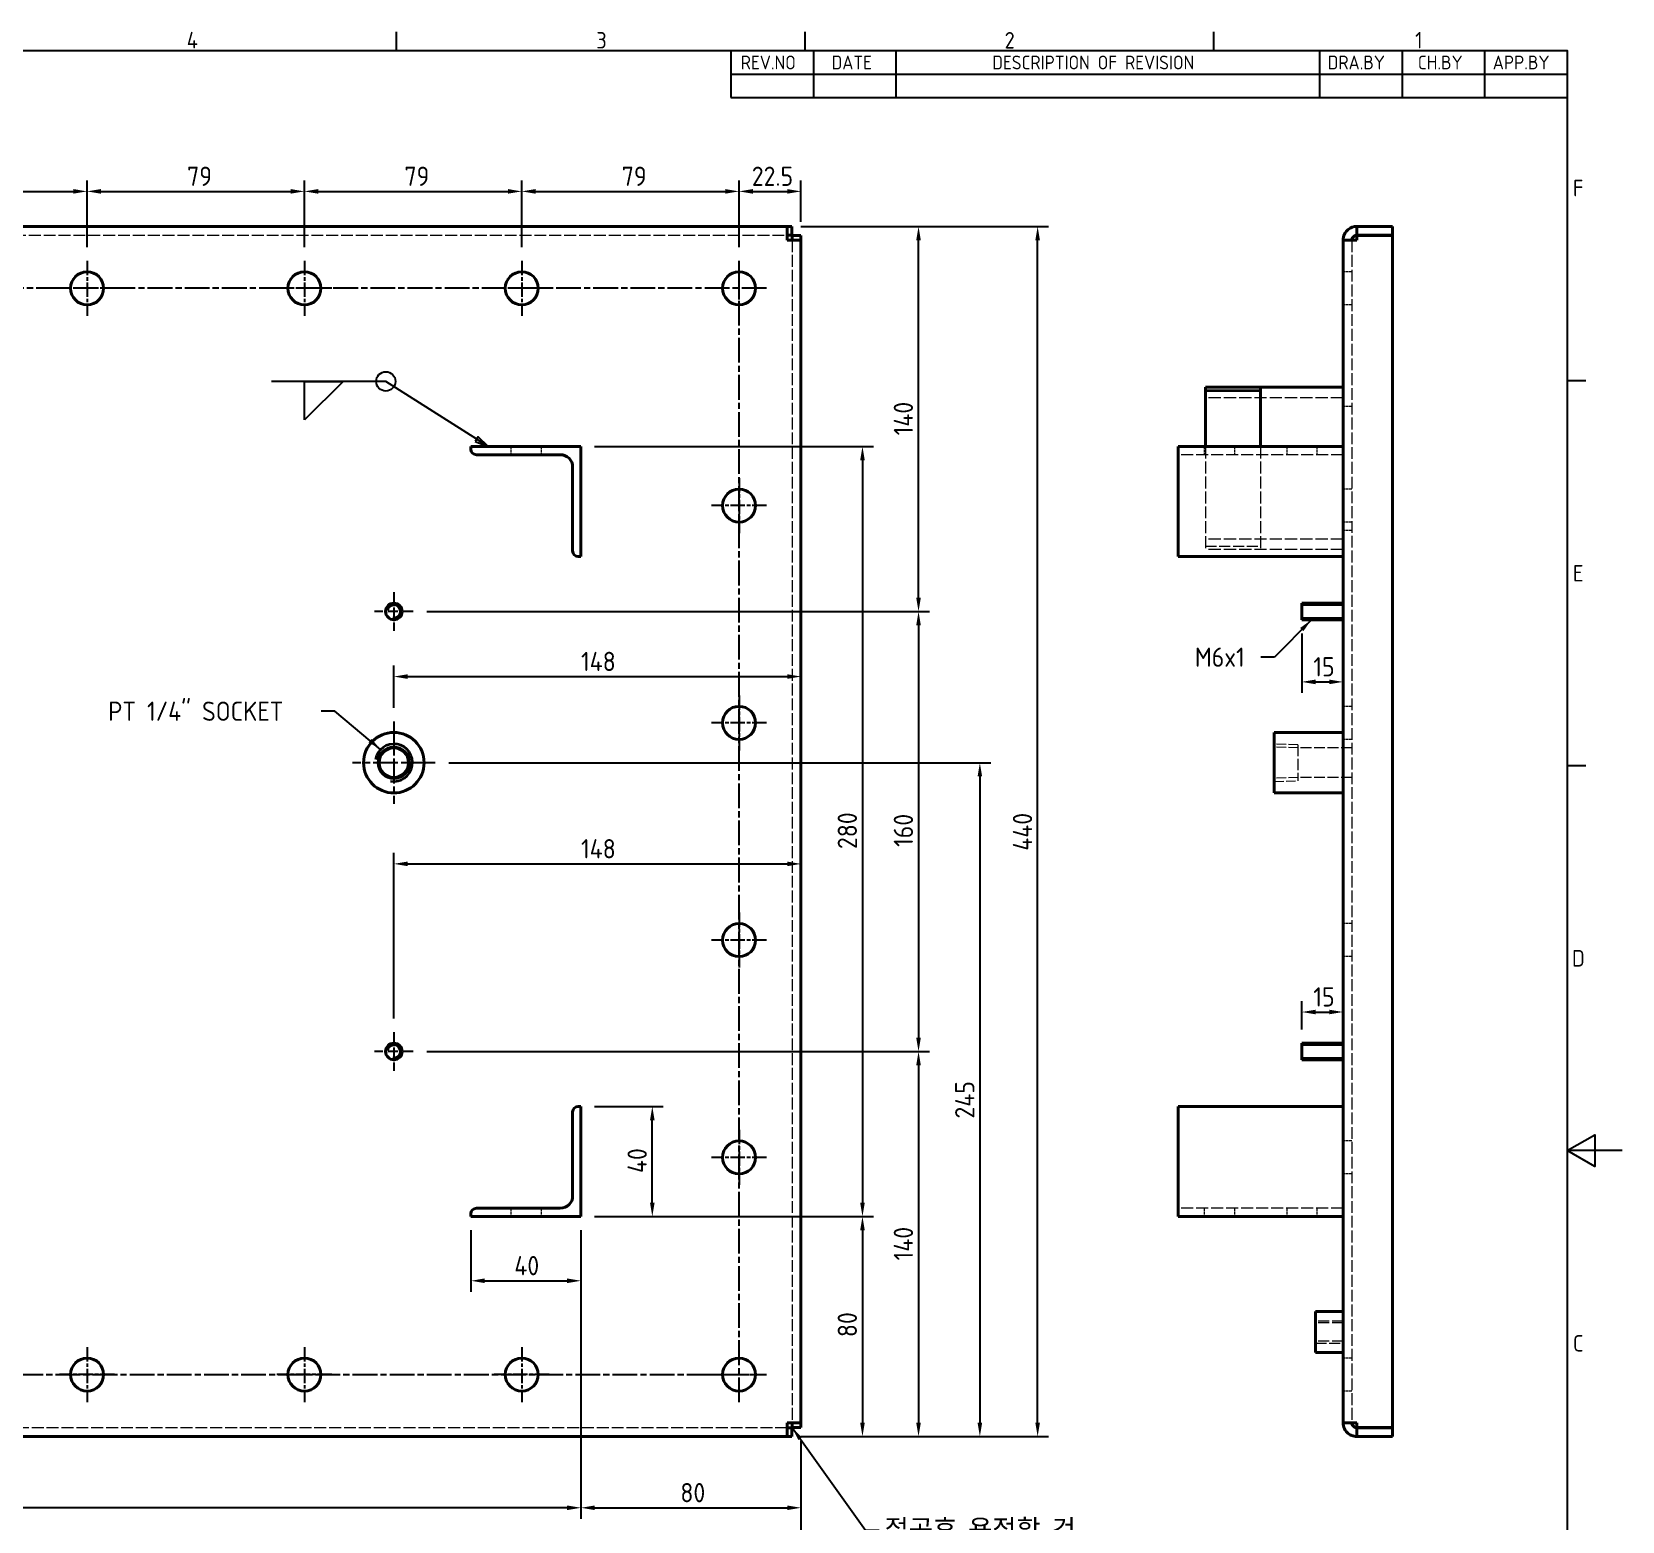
# Model space of a CAD drawing. Header units: millimetres. Extents: x 0 to 1188, y 0 to 840.
# Drawn here: x 610 to 1188, y 285 to 827 of the extents above; entities that cross this region are included whole.
import ezdxf

# ---------------------------------------------------------------- set-up
doc = ezdxf.new("R2010")
doc.units = ezdxf.units.MM
doc.header["$LTSCALE"] = 2
doc.linetypes.add('CHAIN', pattern=[0.3543, 0.2362, -0.0295, 0.0591, -0.0295])
doc.linetypes.add('DASHED', pattern=[0.2067, 0.1654, -0.0413])
doc.layers.get('0').update_dxf_attribs({"color": 3, "lineweight": 25})
for name, color, linetype, lineweight in [('가려진 것(ISO)', 2, 'DASHED', 18), ('가시적인 것(ISO)', 3, 'Continuous', 40), ('가시적인 좁은 것(ISO)', 3, 'Continuous', 35), ('경계(ISO)', 7, 'Continuous', 25), ('기호(ISO)', 5, 'Continuous', 25), ('중심 표식(ISO)', 1, 'Continuous', 25), ('중심선(ISO)', 1, 'Continuous', 25), ('치수(ISO)', 2, 'Continuous', 25)]:
    doc.layers.add(name, color=color, linetype=linetype, lineweight=lineweight)
doc.styles.add('ISO Proportiona M2B', font='isocp.shx')
doc.styles.add('문자 텍스트_M2B', font='isocp.shx')
doc.styles.add('치수 텍스트_PSTEK_POSCO', font='isocp.shx')
doc.dimstyles.new('치수_PSTEK_POSCO', dxfattribs={"dimscale": 2, "dimtxt": 3.5, "dimasz": 2.5, "dimexe": 2, "dimexo": 2.5, "dimgap": 1, "dimtad": 1, "dimrnd": 1e-08, "dimdsep": 46, "dimtxsty": '치수 텍스트_PSTEK_POSCO', "dimcen": 0.09, "dimdle": 10, "dimclrd": 7, "dimclre": 7, "dimclrt": 2, "dimadec": 1, "dimazin": 2, "dimtfac": 1, "dimtmove": 0, "dimatfit": 3, "dimfxl": 0, "dimtolj": 1, "dimlwd": -1, "dimlwe": -1, "dimarcsym": 0})
doc.dimstyles.new('치수_PSTEK_POSCO$7', dxfattribs={"dimscale": 2, "dimtxt": 3.5, "dimasz": 2.5, "dimexe": 2, "dimexo": 2.5, "dimgap": 1, "dimtad": 1, "dimrnd": 1e-08, "dimdsep": 46, "dimtxsty": '치수 텍스트_PSTEK_POSCO', "dimcen": 0.09, "dimdle": 10, "dimclrd": 7, "dimclre": 7, "dimclrt": 2, "dimadec": 1, "dimazin": 2, "dimtfac": 1, "dimtmove": 0, "dimatfit": 3, "dimfxl": 0, "dimtolj": 1, "dimlwd": -1, "dimlwe": -1, "dimarcsym": 0})

# ---------------------------------------------------------------- blocks, each defined once
blk = doc.blocks.new('경계 Default Border')
at = {"layer": '경계(ISO)'}
for p, q in [((371.25, 410), (371.25, 413.4)), ((445.5, 410), (445.5, 413.4)), ((519.75, 410), (519.75, 413.4)), ((584, 350), (587.4, 350)), ((584, 280), (587.4, 280))]:
    blk.add_line(p, q, dxfattribs=at)
at = {"layer": '경계(ISO)', "flags": 128}
for points in [[(10, 10), (10, 410), (584, 410), (584, 10), (10, 10)], [(594, 210), (584, 210), (589, 212.89), (589, 207.11), (584, 210)]]:
    blk.add_lwpolyline(points, dxfattribs=at)
at = {"layer": '경계(ISO)', "color": 2, "char_height": 3, "attachment_point": 7, "style": '문자 텍스트_M2B'}
for s, insert in [('4', (333.1, 410.4)), ('3', (407.54, 410.37)), ('2', (481.75, 410.37)), ('1', (556.36, 410.4)), ('F', (585.04, 383.5)), ('E', (585.04, 313.47)), ('D', (584.88, 243.47)), ('C', (585.04, 173.47))]:
    blk.add_mtext(s, dxfattribs=dict(at, insert=insert))
blk = doc.blocks.new('리비전 내역')
at = {"layer": '기호(ISO)'}
for p, q in [((432, 410), (584, 410)), ((432, 410), (432, 405.72)), ((447, 410), (447, 405.72)), ((462, 410), (462, 405.72)), ((539, 410), (539, 405.72)), ((554, 410), (554, 405.72)), ((569, 410), (569, 405.72)), ((584, 410), (584, 405.72)), ((432, 405.72), (584, 405.72)), ((432, 405.72), (432, 401.44)), ((447, 405.72), (447, 401.44)), ((462, 405.72), (462, 401.44)), ((539, 405.72), (539, 401.44)), ((554, 405.72), (554, 401.44)), ((569, 405.72), (569, 401.44)), ((584, 405.72), (584, 401.44)), ((432, 401.44), (584, 401.44))]:
    blk.add_line(p, q, dxfattribs=at)
at = {"layer": '기호(ISO)', "color": 2, "char_height": 2.5, "attachment_point": 7, "style": 'ISO Proportiona M2B'}
for s, insert in [('REV.NO', (433.79, 406.58)), ('DATE', (450.31, 406.58)), ('DESCRIPTION OF REVISION', (479.51, 406.58)), ('DRA.BY', (540.48, 406.58)), ('CH.BY', (556.86, 406.58)), ('APP.BY', (570.48, 406.58))]:
    blk.add_mtext(s, dxfattribs=dict(at, insert=insert))
blk = doc.blocks.new('*D36')
at = {"layer": 'Defpoints', "color": 0, "transparency": 16777216}
for p in [(629.98, 768.79), (550.98, 743.54), (629.98, 743.54)]:
    blk.add_point(p, dxfattribs=at)
at = {"layer": '치수(ISO)', "color": 7, "transparency": 16777216}
for p, q in [((550.98, 748.54), (550.98, 772.79)), ((629.98, 748.54), (629.98, 772.79)), ((555.98, 768.79), (624.98, 768.79))]:
    blk.add_line(p, q, dxfattribs=at)
for points in [[(555.98, 769.63), (555.98, 767.96), (550.98, 768.79)], [(624.98, 769.63), (624.98, 767.96), (629.98, 768.79)]]:
    blk.add_solid(points, dxfattribs=at)
at = {"layer": '치수(ISO)', "color": 2, "transparency": 16777216, "insert": (587.34, 774.29), "char_height": 7, "attachment_point": 4, "style": '치수 텍스트_PSTEK_POSCO'}
blk.add_mtext('\\A1;79', dxfattribs=at)
blk = doc.blocks.new('*D37')
at = {"layer": 'Defpoints', "color": 0, "transparency": 16777216}
for p in [(708.98, 768.79), (629.98, 743.54), (708.98, 743.54)]:
    blk.add_point(p, dxfattribs=at)
at = {"layer": '치수(ISO)', "color": 7, "transparency": 16777216}
for p, q in [((629.98, 748.54), (629.98, 772.79)), ((708.98, 748.54), (708.98, 772.79)), ((634.98, 768.79), (703.98, 768.79))]:
    blk.add_line(p, q, dxfattribs=at)
for points in [[(634.98, 769.63), (634.98, 767.96), (629.98, 768.79)], [(703.98, 769.63), (703.98, 767.96), (708.98, 768.79)]]:
    blk.add_solid(points, dxfattribs=at)
at = {"layer": '치수(ISO)', "color": 2, "transparency": 16777216, "insert": (666.34, 774.29), "char_height": 7, "attachment_point": 4, "style": '치수 텍스트_PSTEK_POSCO'}
blk.add_mtext('\\A1;79', dxfattribs=at)
blk = doc.blocks.new('*D38')
at = {"layer": 'Defpoints', "color": 0, "transparency": 16777216}
for p in [(787.98, 768.79), (708.98, 743.54), (787.98, 743.54)]:
    blk.add_point(p, dxfattribs=at)
at = {"layer": '치수(ISO)', "color": 7, "transparency": 16777216}
for p, q in [((708.98, 748.54), (708.98, 772.79)), ((787.98, 748.54), (787.98, 772.79)), ((713.98, 768.79), (782.98, 768.79))]:
    blk.add_line(p, q, dxfattribs=at)
for points in [[(713.98, 769.63), (713.98, 767.96), (708.98, 768.79)], [(782.98, 769.63), (782.98, 767.96), (787.98, 768.79)]]:
    blk.add_solid(points, dxfattribs=at)
at = {"layer": '치수(ISO)', "color": 2, "transparency": 16777216, "insert": (745.34, 774.29), "char_height": 7, "attachment_point": 4, "style": '치수 텍스트_PSTEK_POSCO'}
blk.add_mtext('\\A1;79', dxfattribs=at)
blk = doc.blocks.new('*D39')
at = {"layer": 'Defpoints', "color": 0, "transparency": 16777216}
for p in [(866.98, 768.79), (787.98, 743.54), (866.98, 743.54)]:
    blk.add_point(p, dxfattribs=at)
at = {"layer": '치수(ISO)', "color": 7, "transparency": 16777216}
for p, q in [((787.98, 748.54), (787.98, 772.79)), ((866.98, 748.54), (866.98, 772.79)), ((792.98, 768.79), (861.98, 768.79))]:
    blk.add_line(p, q, dxfattribs=at)
for points in [[(792.98, 769.63), (792.98, 767.96), (787.98, 768.79)], [(861.98, 769.63), (861.98, 767.96), (866.98, 768.79)]]:
    blk.add_solid(points, dxfattribs=at)
at = {"layer": '치수(ISO)', "color": 2, "transparency": 16777216, "insert": (824.34, 774.29), "char_height": 7, "attachment_point": 4, "style": '치수 텍스트_PSTEK_POSCO'}
blk.add_mtext('\\A1;79', dxfattribs=at)
blk = doc.blocks.new('*D40')
at = {"layer": 'Defpoints', "color": 0, "transparency": 16777216}
for p in [(889.48, 768.79), (889.48, 752.77), (866.98, 743.54)]:
    blk.add_point(p, dxfattribs=at)
at = {"layer": '치수(ISO)', "color": 7, "transparency": 16777216}
for p, q in [((866.98, 748.54), (866.98, 772.79)), ((889.48, 757.77), (889.48, 772.79)), ((871.98, 768.79), (884.48, 768.79))]:
    blk.add_line(p, q, dxfattribs=at)
for points in [[(871.98, 769.63), (871.98, 767.96), (866.98, 768.79)], [(884.48, 769.63), (884.48, 767.96), (889.48, 768.79)]]:
    blk.add_solid(points, dxfattribs=at)
at = {"layer": '치수(ISO)', "color": 2, "transparency": 16777216, "insert": (871.61, 774.29), "char_height": 7, "attachment_point": 4, "style": '치수 텍스트_PSTEK_POSCO'}
blk.add_mtext('\\A1;22.5', dxfattribs=at)
blk = doc.blocks.new('*D41')
at = {"layer": 'Defpoints', "color": 0, "transparency": 16777216}
for p in [(809.48, 676.04), (809.48, 396.04), (911.83, 396.04)]:
    blk.add_point(p, dxfattribs=at)
at = {"layer": '치수(ISO)', "color": 7, "transparency": 16777216}
for p, q in [((814.48, 676.04), (915.83, 676.04)), ((911.83, 671.04), (911.83, 401.04)), ((814.48, 396.04), (915.83, 396.04))]:
    blk.add_line(p, q, dxfattribs=at)
for points in [[(911, 671.04), (912.67, 671.04), (911.83, 676.04)], [(911, 401.04), (912.67, 401.04), (911.83, 396.04)]]:
    blk.add_solid(points, dxfattribs=at)
at = {"layer": '치수(ISO)', "color": 2, "transparency": 16777216, "insert": (906.33, 529.65), "char_height": 7, "attachment_point": 4, "rotation": 90, "style": '치수 텍스트_PSTEK_POSCO'}
blk.add_mtext('\\A1;280', dxfattribs=at)
blk = doc.blocks.new('*D42')
at = {"layer": 'Defpoints', "color": 0, "transparency": 16777216}
for p in [(213.48, 396.04), (809.48, 396.04), (213.48, 290.13)]:
    blk.add_point(p, dxfattribs=at)
at = {"layer": '치수(ISO)', "color": 7, "transparency": 16777216}
for p, q in [((213.48, 391.04), (213.48, 286.13)), ((809.48, 391.04), (809.48, 286.13)), ((804.48, 290.13), (218.48, 290.13))]:
    blk.add_line(p, q, dxfattribs=at)
for points in [[(218.48, 290.96), (218.48, 289.3), (213.48, 290.13)], [(804.48, 290.96), (804.48, 289.3), (809.48, 290.13)]]:
    blk.add_solid(points, dxfattribs=at)
at = {"layer": '치수(ISO)', "color": 2, "transparency": 16777216, "insert": (505, 295.63), "char_height": 7, "attachment_point": 4, "style": '치수 텍스트_PSTEK_POSCO'}
blk.add_mtext('\\A1;596', dxfattribs=at)
blk = doc.blocks.new('*D45')
at = {"layer": 'Defpoints', "color": 0, "transparency": 16777216}
for p in [(748.48, 616.04), (748.48, 456.04), (932.21, 456.04)]:
    blk.add_point(p, dxfattribs=at)
at = {"layer": '치수(ISO)', "color": 7, "transparency": 16777216}
for p, q in [((753.48, 616.04), (936.21, 616.04)), ((932.21, 611.04), (932.21, 461.04)), ((753.48, 456.04), (936.21, 456.04))]:
    blk.add_line(p, q, dxfattribs=at)
for points in [[(931.38, 611.04), (933.05, 611.04), (932.21, 616.04)], [(931.38, 461.04), (933.05, 461.04), (932.21, 456.04)]]:
    blk.add_solid(points, dxfattribs=at)
at = {"layer": '치수(ISO)', "color": 2, "transparency": 16777216, "insert": (926.71, 530.44), "char_height": 7, "attachment_point": 4, "rotation": 90, "style": '치수 텍스트_PSTEK_POSCO'}
blk.add_mtext('\\A1;160', dxfattribs=at)
blk = doc.blocks.new('*D46')
at = {"layer": 'Defpoints', "color": 0, "transparency": 16777216}
for p in [(748.48, 456.04), (886.21, 316.04), (932.21, 316.04)]:
    blk.add_point(p, dxfattribs=at)
at = {"layer": '치수(ISO)', "color": 7, "transparency": 16777216}
for p, q in [((753.48, 456.04), (936.21, 456.04)), ((932.21, 451.04), (932.21, 321.04)), ((891.21, 316.04), (936.21, 316.04))]:
    blk.add_line(p, q, dxfattribs=at)
for points in [[(931.38, 451.04), (933.05, 451.04), (932.21, 456.04)], [(931.38, 321.04), (933.05, 321.04), (932.21, 316.04)]]:
    blk.add_solid(points, dxfattribs=at)
at = {"layer": '치수(ISO)', "color": 2, "transparency": 16777216, "insert": (926.71, 380.09), "char_height": 7, "attachment_point": 4, "rotation": 90, "style": '치수 텍스트_PSTEK_POSCO'}
blk.add_mtext('\\A1;140', dxfattribs=at)
blk = doc.blocks.new('*D47')
at = {"layer": 'Defpoints', "color": 0, "transparency": 16777216}
for p in [(756.48, 561.04), (884.48, 316.04), (954.51, 316.04)]:
    blk.add_point(p, dxfattribs=at)
at = {"layer": '치수(ISO)', "color": 7, "transparency": 16777216}
for p, q in [((761.48, 561.04), (958.51, 561.04)), ((954.51, 556.04), (954.51, 321.04)), ((889.48, 316.04), (958.51, 316.04))]:
    blk.add_line(p, q, dxfattribs=at)
for points in [[(953.67, 556.04), (955.34, 556.04), (954.51, 561.04)], [(953.67, 321.04), (955.34, 321.04), (954.51, 316.04)]]:
    blk.add_solid(points, dxfattribs=at)
at = {"layer": '치수(ISO)', "color": 2, "transparency": 16777216, "insert": (949.01, 431.66), "char_height": 7, "attachment_point": 4, "rotation": 90, "style": '치수 텍스트_PSTEK_POSCO'}
blk.add_mtext('\\A1;245', dxfattribs=at)
blk = doc.blocks.new('*D48')
at = {"layer": 'Defpoints', "color": 0, "transparency": 16777216}
for p in [(889.48, 592.37), (889.48, 592.37), (741.48, 576.04)]:
    blk.add_point(p, dxfattribs=at)
at = {"layer": '치수(ISO)', "color": 7, "transparency": 16777216}
for p, q in [((741.48, 581.04), (741.48, 596.37)), ((746.48, 592.37), (884.48, 592.37))]:
    blk.add_line(p, q, dxfattribs=at)
for points in [[(746.48, 593.21), (746.48, 591.54), (741.48, 592.37)], [(884.48, 593.21), (884.48, 591.54), (889.48, 592.37)]]:
    blk.add_solid(points, dxfattribs=at)
at = {"layer": '치수(ISO)', "color": 2, "transparency": 16777216, "insert": (809.53, 597.87), "char_height": 7, "attachment_point": 4, "style": '치수 텍스트_PSTEK_POSCO'}
blk.add_mtext('\\A1;148', dxfattribs=at)
blk = doc.blocks.new('*D49')
at = {"layer": 'Defpoints', "color": 0, "transparency": 16777216}
for p in [(884.48, 756.04), (932.21, 756.04), (748.48, 616.04)]:
    blk.add_point(p, dxfattribs=at)
at = {"layer": '치수(ISO)', "color": 7, "transparency": 16777216}
for p, q in [((889.48, 756.04), (936.21, 756.04)), ((932.21, 621.04), (932.21, 751.04)), ((753.48, 616.04), (936.21, 616.04))]:
    blk.add_line(p, q, dxfattribs=at)
for points in [[(931.38, 751.04), (933.05, 751.04), (932.21, 756.04)], [(931.38, 621.04), (933.05, 621.04), (932.21, 616.04)]]:
    blk.add_solid(points, dxfattribs=at)
at = {"layer": '치수(ISO)', "color": 2, "transparency": 16777216, "insert": (926.71, 680.09), "char_height": 7, "attachment_point": 4, "rotation": 90, "style": '치수 텍스트_PSTEK_POSCO'}
blk.add_mtext('\\A1;140', dxfattribs=at)
blk = doc.blocks.new('*D50')
at = {"layer": 'Defpoints', "color": 0, "transparency": 16777216}
for p in [(889.48, 524.26), (741.48, 463.04), (889.48, 321.04)]:
    blk.add_point(p, dxfattribs=at)
at = {"layer": '치수(ISO)', "color": 7, "transparency": 16777216}
for p, q in [((741.48, 468.04), (741.48, 528.26)), ((746.48, 524.26), (884.48, 524.26))]:
    blk.add_line(p, q, dxfattribs=at)
for points in [[(746.48, 525.1), (746.48, 523.43), (741.48, 524.26)], [(884.48, 525.1), (884.48, 523.43), (889.48, 524.26)]]:
    blk.add_solid(points, dxfattribs=at)
at = {"layer": '치수(ISO)', "color": 2, "transparency": 16777216, "insert": (809.53, 529.76), "char_height": 7, "attachment_point": 4, "style": '치수 텍스트_PSTEK_POSCO'}
blk.add_mtext('\\A1;148', dxfattribs=at)
blk = doc.blocks.new('*D53')
at = {"layer": 'Defpoints', "color": 0, "transparency": 16777216}
for p in [(886.21, 756.04), (975.51, 756.04), (886.21, 316.04)]:
    blk.add_point(p, dxfattribs=at)
at = {"layer": '치수(ISO)', "color": 7, "transparency": 16777216}
for p, q in [((891.21, 756.04), (979.51, 756.04)), ((975.51, 321.04), (975.51, 751.04)), ((891.21, 316.04), (979.51, 316.04))]:
    blk.add_line(p, q, dxfattribs=at)
for points in [[(974.68, 751.04), (976.34, 751.04), (975.51, 756.04)], [(974.68, 321.04), (976.34, 321.04), (975.51, 316.04)]]:
    blk.add_solid(points, dxfattribs=at)
at = {"layer": '치수(ISO)', "color": 2, "transparency": 16777216, "insert": (970.01, 529.04), "char_height": 7, "attachment_point": 4, "rotation": 90, "style": '치수 텍스트_PSTEK_POSCO'}
blk.add_mtext('\\A1;440', dxfattribs=at)
blk = doc.blocks.new('*D54')
at = {"layer": 'Defpoints', "color": 0, "transparency": 16777216}
for p in [(809.48, 396.04), (886.21, 316.04), (911.83, 316.04)]:
    blk.add_point(p, dxfattribs=at)
at = {"layer": '치수(ISO)', "color": 7, "transparency": 16777216}
for p, q in [((814.48, 396.04), (915.83, 396.04)), ((911.83, 391.04), (911.83, 321.04)), ((891.21, 316.04), (915.83, 316.04))]:
    blk.add_line(p, q, dxfattribs=at)
for points in [[(911, 391.04), (912.67, 391.04), (911.83, 396.04)], [(911, 321.04), (912.67, 321.04), (911.83, 316.04)]]:
    blk.add_solid(points, dxfattribs=at)
at = {"layer": '치수(ISO)', "color": 2, "transparency": 16777216, "insert": (906.33, 352.19), "char_height": 7, "attachment_point": 4, "rotation": 90, "style": '치수 텍스트_PSTEK_POSCO'}
blk.add_mtext('\\A1;80', dxfattribs=at)
blk = doc.blocks.new('*D55')
at = {"layer": 'Defpoints', "color": 0, "transparency": 16777216}
for p in [(809.48, 396.04), (889.48, 319.31), (889.48, 290.13)]:
    blk.add_point(p, dxfattribs=at)
at = {"layer": '치수(ISO)', "color": 7, "transparency": 16777216}
for p, q in [((809.48, 391.04), (809.48, 286.13)), ((889.48, 314.31), (889.48, 286.13)), ((814.48, 290.13), (884.48, 290.13))]:
    blk.add_line(p, q, dxfattribs=at)
for points in [[(814.48, 290.96), (814.48, 289.3), (809.48, 290.13)], [(884.48, 290.96), (884.48, 289.3), (889.48, 290.13)]]:
    blk.add_solid(points, dxfattribs=at)
at = {"layer": '치수(ISO)', "color": 2, "transparency": 16777216, "insert": (845.63, 295.63), "char_height": 7, "attachment_point": 4, "style": '치수 텍스트_PSTEK_POSCO'}
blk.add_mtext('\\A1;80', dxfattribs=at)
blk = doc.blocks.new('*D56')
at = {"layer": 'Defpoints', "color": 0, "transparency": 16777216}
for p in [(769.48, 396.04), (809.48, 396.04), (809.48, 372.67)]:
    blk.add_point(p, dxfattribs=at)
at = {"layer": '치수(ISO)', "color": 7, "transparency": 16777216}
for p, q in [((769.48, 391.04), (769.48, 368.67)), ((809.48, 391.04), (809.48, 368.67)), ((774.48, 372.67), (804.48, 372.67))]:
    blk.add_line(p, q, dxfattribs=at)
for points in [[(774.48, 373.51), (774.48, 371.84), (769.48, 372.67)], [(804.48, 373.51), (804.48, 371.84), (809.48, 372.67)]]:
    blk.add_solid(points, dxfattribs=at)
at = {"layer": '치수(ISO)', "color": 2, "transparency": 16777216, "insert": (785.28, 378.17), "char_height": 7, "attachment_point": 4, "style": '치수 텍스트_PSTEK_POSCO'}
blk.add_mtext('\\A1;40', dxfattribs=at)
blk = doc.blocks.new('*D57')
at = {"layer": 'Defpoints', "color": 0, "transparency": 16777216}
for p in [(809.48, 436.04), (835.44, 436.04), (809.48, 396.04)]:
    blk.add_point(p, dxfattribs=at)
at = {"layer": '치수(ISO)', "color": 7, "transparency": 16777216}
for p, q in [((814.48, 436.04), (839.44, 436.04)), ((835.44, 401.04), (835.44, 431.04)), ((814.48, 396.04), (839.44, 396.04))]:
    blk.add_line(p, q, dxfattribs=at)
for points in [[(834.6, 431.04), (836.27, 431.04), (835.44, 436.04)], [(834.6, 401.04), (836.27, 401.04), (835.44, 396.04)]]:
    blk.add_solid(points, dxfattribs=at)
at = {"layer": '치수(ISO)', "color": 2, "transparency": 16777216, "insert": (829.94, 411.84), "char_height": 7, "attachment_point": 4, "rotation": 90, "style": '치수 텍스트_PSTEK_POSCO'}
blk.add_mtext('\\A1;40', dxfattribs=at)
blk = doc.blocks.new('*D58')
at = {"layer": 'Defpoints', "color": 0, "transparency": 16777216}
for p in [(133.48, 319.31), (889.48, 319.31), (889.48, 256.81)]:
    blk.add_point(p, dxfattribs=at)
at = {"layer": '치수(ISO)', "color": 7, "transparency": 16777216}
for p, q in [((133.48, 314.31), (133.48, 252.81)), ((889.48, 314.31), (889.48, 252.81)), ((138.48, 256.81), (884.48, 256.81))]:
    blk.add_line(p, q, dxfattribs=at)
for points in [[(138.48, 257.64), (138.48, 255.98), (133.48, 256.81)], [(884.48, 257.64), (884.48, 255.98), (889.48, 256.81)]]:
    blk.add_solid(points, dxfattribs=at)
at = {"layer": '치수(ISO)', "color": 2, "transparency": 16777216, "insert": (505.01, 262.31), "char_height": 7, "attachment_point": 4, "style": '치수 텍스트_PSTEK_POSCO'}
blk.add_mtext('\\A1;756', dxfattribs=at)
blk = doc.blocks.new('용접 기호 식별자1')
at = {"layer": '기호(ISO)', "color": 7}
for p, q in [((369.28, 349.85), (348.53, 349.85)), ((385.8, 339.36), (369.28, 349.85)), ((386.07, 339.78), (385.53, 338.94)), ((385.53, 338.94), (387.91, 338.02)), ((385.8, 339.36), (387.91, 338.02)), ((387.91, 338.02), (386.07, 339.78))]:
    blk.add_line(p, q, dxfattribs=at)
at = {"layer": '기호(ISO)'}
for p, q in [((354.53, 349.85), (361.53, 349.85)), ((361.53, 349.85), (354.53, 342.85)), ((354.53, 342.85), (354.53, 349.85))]:
    blk.add_line(p, q, dxfattribs=at)
at = {"layer": '기호(ISO)', "color": 7, "flags": 128}
blk.add_lwpolyline([(385.53, 338.94), (387.91, 338.02), (386.07, 339.78), (385.53, 338.94)], dxfattribs=at)
at = {"layer": '기호(ISO)'}
blk.add_circle((369.28, 349.85), 1.75, dxfattribs=at)
at = {"layer": '기호(ISO)', "color": 7}
blk.add_solid([(385.53, 338.94), (387.91, 338.02), (386.07, 339.78), (385.53, 338.94)], dxfattribs=at)
blk = doc.blocks.new('*D70')
at = {"layer": 'Defpoints', "color": 0, "transparency": 16777216}
for p in [(1071.53, 613.04), (1086.53, 590.44), (1086.53, 590.44)]:
    blk.add_point(p, dxfattribs=at)
at = {"layer": '치수(ISO)', "color": 7, "transparency": 16777216}
for p, q in [((1071.53, 608.04), (1071.53, 586.44)), ((1076.53, 590.44), (1081.53, 590.44))]:
    blk.add_line(p, q, dxfattribs=at)
for points in [[(1076.53, 591.27), (1076.53, 589.6), (1071.53, 590.44)], [(1081.53, 591.27), (1081.53, 589.6), (1086.53, 590.44)]]:
    blk.add_solid(points, dxfattribs=at)
at = {"layer": '치수(ISO)', "color": 2, "transparency": 16777216, "insert": (1075.74, 595.94), "char_height": 7, "attachment_point": 4, "style": '치수 텍스트_PSTEK_POSCO'}
blk.add_mtext('\\A1;15', dxfattribs=at)
blk = doc.blocks.new('*D71')
at = {"layer": 'Defpoints', "color": 0, "transparency": 16777216}
for p in [(1086.53, 470.4), (1086.53, 470.4), (1071.53, 459.04)]:
    blk.add_point(p, dxfattribs=at)
at = {"layer": '치수(ISO)', "color": 7, "transparency": 16777216}
for p, q in [((1071.53, 464.04), (1071.53, 474.4)), ((1076.53, 470.4), (1081.53, 470.4))]:
    blk.add_line(p, q, dxfattribs=at)
for points in [[(1076.53, 471.23), (1076.53, 469.57), (1071.53, 470.4)], [(1081.53, 471.23), (1081.53, 469.57), (1086.53, 470.4)]]:
    blk.add_solid(points, dxfattribs=at)
at = {"layer": '치수(ISO)', "color": 2, "transparency": 16777216, "insert": (1075.74, 475.9), "char_height": 7, "attachment_point": 4, "style": '치수 텍스트_PSTEK_POSCO'}
blk.add_mtext('\\A1;15', dxfattribs=at)

msp = doc.modelspace()

# ---------------------------------------------------------------- linework, layer by layer
at = {"layer": '가려진 것(ISO)', "ltscale": 13.076432}
for p, q in [((138.483, 752.844), (884.483, 752.844)), ((884.483, 319.244), (138.483, 319.244))]:
    msp.add_line(p, q, dxfattribs=at)
at = {"layer": '가려진 것(ISO)', "ltscale": 13.001935}
for p, q in [((886.283, 751.044), (886.283, 321.044)), ((1089.733, 751.044), (1089.733, 321.044))]:
    msp.add_line(p, q, dxfattribs=at)
at = {"layer": '가려진 것(ISO)', "ltscale": 3.047415}
for p, q in [((1089.733, 739.544), (1086.533, 739.544)), ((1089.733, 727.544), (1086.533, 727.544)), ((1089.733, 690.544), (1086.533, 690.544)), ((1089.733, 660.544), (1086.533, 660.544)), ((1089.733, 648.544), (1086.533, 648.544)), ((1089.733, 645.544), (1086.533, 645.544)), ((1089.733, 581.544), (1086.533, 581.544)), ((1089.733, 569.544), (1086.533, 569.544)), ((1089.733, 502.544), (1086.533, 502.544)), ((1089.733, 490.544), (1086.533, 490.544)), ((1089.733, 423.544), (1086.533, 423.544)), ((1089.733, 411.544), (1086.533, 411.544)), ((1089.733, 344.544), (1086.533, 344.544)), ((1089.733, 332.544), (1086.533, 332.544))]:
    msp.add_line(p, q, dxfattribs=at)
at = {"layer": '가려진 것(ISO)', "ltscale": 13.438693}
for p, q in [((1086.533, 693.744), (1036.533, 693.744)), ((1086.533, 642.344), (1036.533, 642.344)), ((1086.533, 638.544), (1036.533, 638.544))]:
    msp.add_line(p, q, dxfattribs=at)
at = {"layer": '가려진 것(ISO)', "ltscale": 2.856945}
for p, q in [((783.983, 676.044), (783.983, 673.044)), ((794.983, 676.044), (794.983, 673.044)), ((1036.033, 676.044), (1036.033, 673.044)), ((1047.033, 676.044), (1047.033, 673.044)), ((1066.033, 676.044), (1066.033, 673.044)), ((1077.033, 676.044), (1077.033, 673.044)), ((783.983, 399.044), (783.983, 396.044)), ((794.983, 399.044), (794.983, 396.044)), ((1036.033, 399.044), (1036.033, 396.044)), ((1047.033, 399.044), (1047.033, 396.044)), ((1066.033, 399.044), (1066.033, 396.044)), ((1077.033, 399.044), (1077.033, 396.044))]:
    msp.add_line(p, q, dxfattribs=at)
at = {"layer": '가려진 것(ISO)', "ltscale": 13.194353}
for p, q in [((1086.533, 673.044), (1026.533, 673.044)), ((1086.533, 399.044), (1026.533, 399.044))]:
    msp.add_line(p, q, dxfattribs=at)
at = {"layer": '가려진 것(ISO)', "ltscale": 13.16883}
for p, q in [((1036.533, 676.044), (1036.533, 638.544)), ((1056.533, 676.044), (1056.533, 638.544))]:
    msp.add_line(p, q, dxfattribs=at)
at = {"layer": '가려진 것(ISO)', "ltscale": 12.094824}
for p, q in [((1036.533, 639.76), (1056.533, 639.76)), ((1086.533, 358.044), (1076.533, 358.044)), ((1086.533, 357.368), (1076.533, 357.368)), ((1086.533, 350.721), (1076.533, 350.721)), ((1076.533, 350.044), (1086.533, 350.044))]:
    msp.add_line(p, q, dxfattribs=at)
at = {"layer": '가려진 것(ISO)', "ltscale": 10.416306}
for p, q in [((1070.141, 567.584), (1061.533, 567.853)), ((1070.141, 566.455), (1061.533, 566.724)), ((1070.141, 555.634), (1061.533, 555.365)), ((1061.533, 554.236), (1070.141, 554.505))]:
    msp.add_line(p, q, dxfattribs=at)
at = {"layer": '가려진 것(ISO)', "ltscale": 12.424364}
msp.add_line((1070.141, 567.584), (1070.141, 554.505), dxfattribs=at)
at = {"layer": '가려진 것(ISO)', "ltscale": 11.848089}
for p, q in [((1089.733, 566.404), (1070.141, 566.404)), ((1089.733, 555.685), (1070.141, 555.685))]:
    msp.add_line(p, q, dxfattribs=at)
at = {"layer": '가시적인 것(ISO)'}
for p, q in [((138.483, 756.044), (884.483, 756.044)), ((884.483, 756.044), (886.212, 756.044)), ((884.483, 752.844), (886.212, 752.844)), ((886.212, 752.844), (886.212, 756.044)), ((886.283, 752.774), (886.283, 751.044)), ((886.283, 752.774), (889.483, 752.774)), ((889.483, 752.774), (889.483, 751.044)), ((1091.533, 752.844), (1091.533, 756.044)), ((1091.533, 756.044), (1104.533, 756.044)), ((1104.533, 752.844), (1091.533, 752.844)), ((1091.533, 752.774), (1091.533, 751.044)), ((1091.533, 752.774), (1104.533, 752.774)), ((1104.533, 756.044), (1104.533, 752.844)), ((1104.533, 752.774), (1104.533, 319.315)), ((889.483, 751.044), (889.483, 321.044)), ((1086.533, 321.044), (1086.533, 751.044)), ((1036.533, 697.544), (1036.533, 676.044)), ((1086.533, 697.544), (1036.533, 697.544)), ((1056.533, 697.544), (1056.533, 676.044)), ((769.483, 676.044), (769.483, 675.044)), ((809.483, 676.044), (769.483, 676.044)), ((771.483, 673.044), (801.983, 673.044)), ((809.483, 636.044), (809.483, 676.044)), ((1086.533, 676.044), (1026.533, 676.044)), ((1026.533, 636.044), (1026.533, 676.044)), ((806.483, 668.544), (806.483, 638.044)), ((808.483, 636.044), (809.483, 636.044)), ((1086.533, 636.044), (1026.533, 636.044)), ((1071.533, 619.044), (1071.533, 613.044)), ((1086.533, 619.044), (1071.533, 619.044)), ((1086.533, 613.044), (1071.533, 613.044)), ((1061.533, 572.044), (1061.533, 550.044)), ((1086.533, 572.044), (1061.533, 572.044)), ((1086.533, 550.044), (1061.533, 550.044)), ((1071.533, 459.044), (1071.533, 453.044)), ((1086.533, 459.044), (1071.533, 459.044)), ((1086.533, 453.044), (1071.533, 453.044)), ((806.483, 434.044), (806.483, 403.544)), ((809.483, 436.044), (808.483, 436.044)), ((809.483, 396.044), (809.483, 436.044)), ((1086.533, 436.044), (1026.533, 436.044)), ((1026.533, 396.044), (1026.533, 436.044)), ((801.983, 399.044), (771.483, 399.044)), ((769.483, 397.044), (769.483, 396.044)), ((769.483, 396.044), (809.483, 396.044)), ((1086.533, 396.044), (1026.533, 396.044)), ((1076.533, 361.544), (1076.533, 346.544)), ((1086.533, 361.544), (1076.533, 361.544)), ((1086.533, 346.544), (1076.533, 346.544)), ((886.212, 319.244), (884.483, 319.244)), ((886.212, 319.244), (886.212, 316.044)), ((886.283, 321.044), (886.283, 319.315)), ((886.283, 319.315), (889.483, 319.315)), ((889.483, 321.044), (889.483, 319.315)), ((1091.533, 321.044), (1091.533, 319.315)), ((1091.533, 319.315), (1104.533, 319.315)), ((1091.533, 319.244), (1091.533, 316.044)), ((1104.533, 319.244), (1091.533, 319.244)), ((1104.533, 316.044), (1104.533, 319.244)), ((884.483, 316.044), (138.483, 316.044)), ((886.212, 316.044), (884.483, 316.044)), ((1091.533, 316.044), (1104.533, 316.044))]:
    msp.add_line(p, q, dxfattribs=at)
for centre, radius in [((629.983, 733.544), 6), ((708.983, 733.544), 6), ((787.983, 733.544), 6), ((866.983, 733.544), 6), ((866.983, 654.544), 6), ((741.483, 616.044), 3), ((866.983, 575.544), 6), ((741.483, 561.044), 11), ((741.483, 561.044), 5.679), ((741.483, 561.044), 5.411), ((741.483, 561.044), 5.36), ((866.983, 496.544), 6), ((741.483, 456.044), 3), ((866.983, 417.544), 6), ((629.983, 338.544), 6), ((708.983, 338.544), 6), ((787.983, 338.544), 6), ((866.983, 338.544), 6)]:
    msp.add_circle(centre, radius, dxfattribs=at)
for centre, radius, start, end in [((771.483, 675.044), 2, 180, 270), ((801.983, 668.544), 4.5, 0, 90), ((808.483, 638.044), 2, 180, 270), ((808.483, 434.044), 2, 90, 180), ((771.483, 397.044), 2, 90, 180), ((801.983, 403.544), 4.5, 270, 0)]:
    msp.add_arc(centre, radius, start, end, dxfattribs=at)
for points, knots in [([(884.483, 751.044), (884.483, 752.55), (884.483, 754.039), (884.483, 754.971), (884.483, 755.66), (884.483, 755.89), (884.483, 756.044)], [0, 0, 0, 0, 0.5750446, 0.5750446, 0.5750446, 1, 1, 1, 1]), ([(1086.533, 751.044), (1086.533, 752.55), (1087.256, 754.039), (1088.438, 754.971), (1089.312, 755.66), (1090.421, 756.044), (1091.533, 756.044)], [0, 0, 0, 0, 0.5750446, 0.5750446, 0.5750446, 1, 1, 1, 1]), ([(1091.533, 752.844), (1090.834, 752.844), (1090.154, 752.396), (1089.879, 751.753), (1089.783, 751.53), (1089.733, 751.287), (1089.733, 751.044)], [-1, -1, -1, -1, -0.2576206, -0.2576206, -0.2576206, 0, 0, 0, 0]), ([(884.483, 751.044), (885.989, 751.044), (887.478, 751.044), (888.41, 751.044), (888.719, 751.044), (888.968, 751.044), (889.148, 751.044)], [0, 0, 0, 0, 0.57504459, 0.57504459, 0.57504459, 0.76555338, 0.76555338, 0.76555338, 0.76555338]), ([(1086.533, 751.044), (1086.822, 751.044), (1087.256, 751.044), (1088.438, 751.044), (1088.83, 751.044), (1089.268, 751.044), (1089.733, 751.044)], [0, 0, 0, 0, 0.57504459, 0.57504459, 0.57504459, 0.76555338, 0.76555338, 0.76555338, 0.76555338]), ([(884.483, 321.044), (884.483, 319.539), (884.483, 318.049), (884.483, 317.117), (884.483, 316.809), (884.483, 316.559), (884.483, 316.38)], [0, 0, 0, 0, 0.57504459, 0.57504459, 0.57504459, 0.76555338, 0.76555338, 0.76555338, 0.76555338]), ([(884.483, 321.044), (885.989, 321.044), (887.478, 321.044), (888.41, 321.044), (888.719, 321.044), (888.968, 321.044), (889.148, 321.044)], [0, 0, 0, 0, 0.57504459, 0.57504459, 0.57504459, 0.76555338, 0.76555338, 0.76555338, 0.76555338]), ([(1086.533, 321.044), (1086.533, 319.539), (1087.256, 318.049), (1088.438, 317.117), (1088.83, 316.809), (1089.268, 316.559), (1089.733, 316.38)], [0, 0, 0, 0, 0.57504459, 0.57504459, 0.57504459, 0.76555338, 0.76555338, 0.76555338, 0.76555338]), ([(1086.533, 321.044), (1086.822, 321.044), (1087.256, 321.044), (1088.438, 321.044), (1088.83, 321.044), (1089.268, 321.044), (1089.733, 321.044)], [0, 0, 0, 0, 0.57504459, 0.57504459, 0.57504459, 0.76555338, 0.76555338, 0.76555338, 0.76555338]), ([(1091.533, 319.244), (1090.834, 319.244), (1090.154, 319.692), (1089.879, 320.336), (1089.783, 320.559), (1089.733, 320.801), (1089.733, 321.044)], [-1, -1, -1, -1, -0.2576206, -0.2576206, -0.2576206, 0, 0, 0, 0])]:
    msp.add_open_spline(points, degree=3, knots=knots, dxfattribs=at)
for points in [[(889.148, 751.044), (889.369, 751.044), (889.437, 751.044), (889.483, 751.044)], [(1089.733, 751.044), (1090.306, 751.044), (1090.92, 751.044), (1091.533, 751.044)], [(889.148, 321.044), (889.369, 321.044), (889.437, 321.044), (889.483, 321.044)], [(1089.733, 321.044), (1090.306, 321.044), (1090.92, 321.044), (1091.533, 321.044)], [(884.483, 316.38), (884.483, 316.159), (884.483, 316.09), (884.483, 316.044)], [(1089.733, 316.38), (1090.306, 316.159), (1090.92, 316.044), (1091.533, 316.044)]]:
    msp.add_open_spline(points, degree=3, dxfattribs=at)
at = {"layer": '가시적인 좁은 것(ISO)'}
for p, q in [((1056.533, 696.329), (1036.533, 696.329)), ((1086.533, 618.445), (1071.533, 618.445)), ((1071.533, 613.643), (1086.533, 613.643)), ((1086.533, 458.445), (1071.533, 458.445)), ((1071.533, 453.643), (1086.533, 453.643))]:
    msp.add_line(p, q, dxfattribs=at)
for centre, radius in [((741.483, 616.044), 2.401), ((741.483, 561.044), 6.809), ((741.483, 456.044), 2.401)]:
    msp.add_arc(centre, radius, 260, 170, dxfattribs=at)
at = {"layer": '중심 표식(ISO)', "linetype": 'CHAIN', "ltscale": 11.111974}
for p, q in [((629.983, 743.544), (629.983, 723.544)), ((708.983, 743.544), (708.983, 723.544)), ((787.983, 743.544), (787.983, 723.544)), ((866.983, 723.544), (866.983, 743.544)), ((639.983, 733.544), (619.983, 733.544)), ((718.983, 733.544), (698.983, 733.544)), ((797.983, 733.544), (777.983, 733.544)), ((866.983, 664.544), (866.983, 644.544)), ((876.983, 654.544), (856.983, 654.544)), ((866.983, 585.544), (866.983, 565.544)), ((876.983, 575.544), (856.983, 575.544)), ((866.983, 506.544), (866.983, 486.544)), ((876.983, 496.544), (856.983, 496.544)), ((866.983, 427.544), (866.983, 407.544)), ((876.983, 417.544), (856.983, 417.544)), ((629.983, 348.544), (629.983, 328.544)), ((708.983, 348.544), (708.983, 328.544)), ((787.983, 348.544), (787.983, 328.544)), ((639.983, 338.544), (619.983, 338.544)), ((718.983, 338.544), (698.983, 338.544)), ((797.983, 338.544), (777.983, 338.544)), ((856.983, 338.544), (876.983, 338.544))]:
    msp.add_line(p, q, dxfattribs=at)
at = {"layer": '중심 표식(ISO)', "linetype": 'CHAIN', "ltscale": 7.778352}
for p, q in [((741.483, 623.044), (741.483, 609.044)), ((748.483, 616.044), (734.483, 616.044)), ((741.483, 463.044), (741.483, 449.044)), ((748.483, 456.044), (734.483, 456.044))]:
    msp.add_line(p, q, dxfattribs=at)
at = {"layer": '중심 표식(ISO)', "linetype": 'CHAIN', "ltscale": 19.051651}
for p, q in [((741.483, 576.044), (741.483, 546.044)), ((756.483, 561.044), (726.483, 561.044))]:
    msp.add_line(p, q, dxfattribs=at)
at = {"layer": '중심선(ISO)', "linetype": 'CHAIN', "ltscale": 19.051651}
for p, q in [((866.983, 328.544), (866.983, 743.544)), ((876.983, 733.544), (145.983, 733.544)), ((145.983, 338.544), (876.983, 338.544))]:
    msp.add_line(p, q, dxfattribs=at)

# ---------------------------------------------------------------- block references
at = {"xscale": 2, "yscale": 2, "zscale": 2}
msp.add_blockref('경계 Default Border', (0, 0), dxfattribs=at)
at = {"layer": '기호(ISO)', "xscale": 2, "yscale": 2, "zscale": 2}
for name in ['리비전 내역', '용접 기호 식별자1']:
    msp.add_blockref(name, (0, 0), dxfattribs=at)

# ---------------------------------------------------------------- texts
at = {"layer": '기호(ISO)', "color": 2, "char_height": 7, "attachment_point": 4, "style": '치수 텍스트_PSTEK_POSCO'}
for s, insert, width in [('{M6x1}', (1032.661, 599.436), 22.00211), ('{\\fISOCP|b0|i0;\\H7.0000;절곡후 용접할 것}', (919.899, 281.983), 81.85577)]:
    msp.add_mtext(s, dxfattribs=dict(at, insert=insert, width=width))
at = {"layer": '기호(ISO)', "color": 2, "insert": (637.641, 579.767), "char_height": 7, "width": 75.44423, "attachment_point": 4, "line_spacing_factor": 0.6125, "style": '치수 텍스트_PSTEK_POSCO'}
msp.add_mtext('{PT 1/4" SOCKET}', dxfattribs=at)

# ---------------------------------------------------------------- dimensions: what is measured, and where the dimension line sits
at = {"layer": '치수(ISO)', "color": 7}
for base, p1, p2, angle, override, picture, middle in [((629.983, 768.794), (550.983, 743.544), (629.983, 743.544), 180, {"dimdec": 2, "dimtp": 0, "dimtm": 0, "dimtdec": 2, "dimtofl": 0, "dimatfit": 1}, '*D36', (591.441, 768.794)), ((708.983, 768.794), (629.983, 743.544), (708.983, 743.544), 180, {"dimdec": 2, "dimtp": 0, "dimtm": 0, "dimtdec": 2, "dimtofl": 0, "dimatfit": 1}, '*D37', (670.441, 768.794)), ((787.983, 768.794), (708.983, 743.544), (787.983, 743.544), 180, {"dimdec": 2, "dimtp": 0, "dimtm": 0, "dimtdec": 2, "dimtofl": 0, "dimatfit": 1}, '*D38', (749.441, 768.794)), ((866.983, 768.794), (787.983, 743.544), (866.983, 743.544), 180, {"dimdec": 2, "dimtp": 0, "dimtm": 0, "dimtdec": 2, "dimtofl": 0, "dimatfit": 1}, '*D39', (828.441, 768.794)), ((889.483, 768.794), (866.983, 743.544), (889.483, 752.774), 180, {"dimdec": 2, "dimtp": 0, "dimtm": 0, "dimtdec": 2, "dimtofl": 0, "dimatfit": 1}, '*D40', (879.191, 768.794)), ((932.214, 756.044), (748.483, 616.044), (884.483, 756.044), 90, {"dimdec": 2, "dimtp": 0, "dimtm": 0, "dimtdec": 2, "dimtofl": 0, "dimatfit": 1}, '*D49', (932.214, 686.044)), ((975.51, 756.044), (886.212, 316.044), (886.212, 756.044), 90, {"dimdec": 2, "dimtp": 0, "dimtm": 0, "dimtdec": 2, "dimtofl": 0, "dimatfit": 1}, '*D53', (975.51, 536.044)), ((911.835, 396.044), (809.483, 676.044), (809.483, 396.044), 90, {"dimdec": 2, "dimtp": 0, "dimtm": 0, "dimtdec": 2, "dimtofl": 0, "dimatfit": 1}, '*D41', (911.835, 536.044)), ((932.214, 456.044), (748.483, 616.044), (748.483, 456.044), 90, {"dimdec": 2, "dimtp": 0, "dimtm": 0, "dimtdec": 2, "dimtofl": 0, "dimatfit": 1}, '*D45', (932.214, 536.044)), ((889.483, 592.374), (741.483, 576.044), (889.483, 592.374), 180, {"dimdec": 2, "dimse2": 1, "dimtp": 0, "dimtm": 0, "dimtdec": 2, "dimtofl": 0, "dimatfit": 1}, '*D48', (815.483, 592.374)), ((954.508, 316.044), (756.483, 561.044), (884.483, 316.044), 90, {"dimdec": 2, "dimtp": 0, "dimtm": 0, "dimtdec": 2, "dimtofl": 0, "dimatfit": 1}, '*D47', (954.508, 438.544)), ((889.483, 524.264), (741.483, 463.044), (889.483, 321.044), 180, {"dimdec": 2, "dimse2": 1, "dimtp": 0, "dimtm": 0, "dimtdec": 2, "dimtofl": 0, "dimatfit": 1}, '*D50', (815.483, 524.264)), ((932.214, 316.044), (748.483, 456.044), (886.212, 316.044), 90, {"dimdec": 2, "dimtp": 0, "dimtm": 0, "dimtdec": 2, "dimtofl": 0, "dimatfit": 1}, '*D46', (932.214, 386.044)), ((835.436, 436.044), (809.483, 396.044), (809.483, 436.044), 90, {"dimdec": 2, "dimtp": 0, "dimtm": 0, "dimtdec": 2, "dimtofl": 0, "dimatfit": 1}, '*D57', (835.436, 416.044)), ((213.483, 290.131), (809.483, 396.044), (213.483, 396.044), 180, {"dimdec": 2, "dimtp": 0, "dimtm": 0, "dimtdec": 2, "dimtofl": 0, "dimatfit": 1}, '*D42', (511.483, 290.131)), ((809.483, 372.674), (769.483, 396.044), (809.483, 396.044), 180, {"dimdec": 2, "dimtp": 0, "dimtm": 0, "dimtdec": 2, "dimtofl": 0, "dimatfit": 1}, '*D56', (789.483, 372.674)), ((911.835, 316.044), (809.483, 396.044), (886.212, 316.044), 90, {"dimdec": 2, "dimtp": 0, "dimtm": 0, "dimtdec": 2, "dimtofl": 0, "dimatfit": 1}, '*D54', (911.835, 356.044)), ((889.483, 290.131), (809.483, 396.044), (889.483, 319.315), 180, {"dimdec": 2, "dimtp": 0, "dimtm": 0, "dimtdec": 2, "dimtofl": 0, "dimatfit": 1}, '*D55', (849.483, 290.131)), ((889.483, 256.809), (133.483, 319.315), (889.483, 319.315), 180, {"dimdec": 2, "dimtp": 0, "dimtm": 0, "dimtdec": 2, "dimtofl": 0, "dimatfit": 1}, '*D58', (511.483, 256.809))]:
    dim = msp.add_linear_dim(base=base, p1=p1, p2=p2, angle=angle, dimstyle='치수_PSTEK_POSCO', override=override, dxfattribs=at)
    dim.commit()
    dim.dimension.update_dxf_attribs({"geometry": picture, "text_midpoint": middle, "dimtype": 160})
for base, p1, p2, picture, middle in [((1086.533, 590.435), (1071.533, 613.044), (1086.533, 590.435), '*D70', (1079.033, 590.435)), ((1086.533, 470.399), (1071.533, 459.044), (1086.533, 470.399), '*D71', (1079.033, 470.399))]:
    dim = msp.add_linear_dim(base=base, p1=p1, p2=p2, dimstyle='치수_PSTEK_POSCO', override={"dimdec": 2, "dimse2": 1, "dimtp": 0, "dimtm": 0, "dimtdec": 2, "dimtofl": 0, "dimatfit": 1}, dxfattribs=at)
    dim.commit()
    dim.dimension.update_dxf_attribs({"geometry": picture, "text_midpoint": middle, "dimtype": 160})

# ---------------------------------------------------------------- leaders
at = {"layer": '기호(ISO)', "color": 7, "annotation_type": 0, "has_hookline": 1}
for points, hookline_direction, text_width in [([(1075.052, 613.044), (1061.663, 599.436), (1056.663, 599.436)], 1, 17.5), ([(736.669, 565.859), (720.085, 579.767), (715.085, 579.767)], 1, 65.135), ([(886.283, 319.315), (912.899, 281.983), (917.899, 281.983)], 0, 70.688)]:
    msp.add_leader(points, dimstyle='치수_PSTEK_POSCO$7', override={"dimtad": 0}, dxfattribs=dict(at, hookline_direction=hookline_direction, text_width=text_width))

doc.saveas('drawing.dxf')
